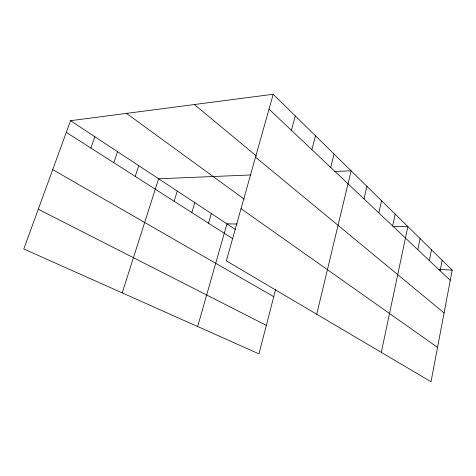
<?xml version="1.0" encoding="UTF-8"?>
<svg xmlns="http://www.w3.org/2000/svg" width="476" height="476" viewBox="0 0 476 476"><rect width="100%" height="100%" fill="white"/><g stroke="black" fill="none" stroke-linecap="round" stroke-linejoin="round"><path stroke-width="0.71" d="M273.206 94.254L452.2 270.13L431.012 381.746L226.35 260.866L273.206 94.254L70.543 120.684L23.8 248.99L258.974 353.876L275.61 289.497M440.127 270.79L442.174 260.277M429.328 260.592L431.488 249.775M417.797 249.698L420.082 238.565M381.3 352.383L407.873 226.576L393.134 226.356M392.617 225.916L395.181 214.105M378.837 212.903L381.568 200.723M364.009 198.897L366.919 186.336M316.73 314.249L351.127 170.813L334.235 171.515M330.701 167.439L334.033 154.022M311.899 149.684L315.487 135.797M291.419 130.335L295.287 115.954M197.671 326.536L226.957 223.851L237.143 224.006M208.518 223.226L211.35 213.557M191.828 212.558L194.815 202.651M174.121 201.241L177.268 191.078M122.219 292.883L158.615 178.774L250.911 174.96M135.22 176.388L138.748 165.666M113.8 162.697L117.542 151.683M90.874 148.048L94.861 136.719M438.491 269.374L452.2 270.13M38.282 209.238L266.34 325.382M52.717 169.599L273.76 296.673M66.295 132.34L232.853 238.773M70.543 120.684L235.465 229.468M241.029 208.678L437.533 347.397M126.467 113.389L244.158 199.111M255.517 157.145L444.072 312.934M194.381 104.53L256.528 156.104M269.011 109.171L450.26 280.358"/></g></svg>
